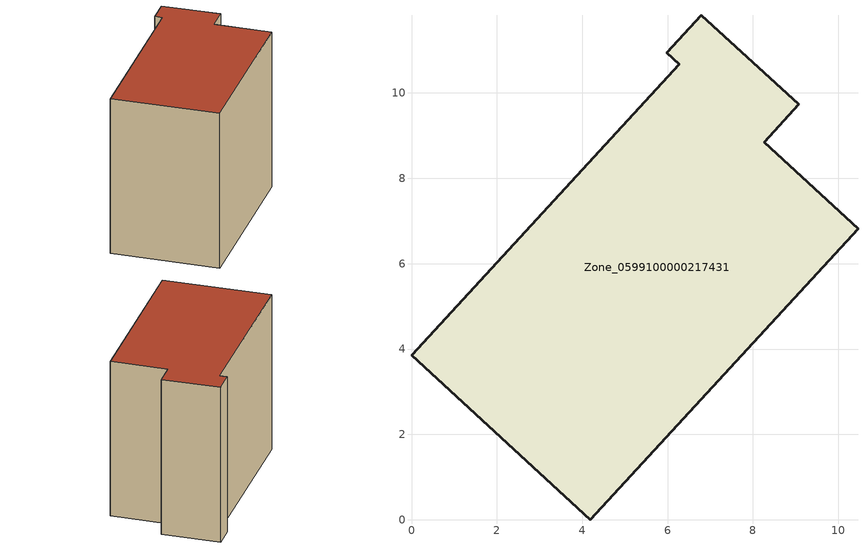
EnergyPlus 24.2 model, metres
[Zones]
Zone_0599100000217431
 floor ground (C_G): 8.26,8.85 10.46,6.82 4.19,0 0,3.86 6.27,10.67 5.98,10.94 6.79,11.82 9.07,9.73 z0
 wall outside (C_F): 10.46,6.82 8.26,8.85 9.07,9.73 6.79,11.82 5.98,10.94 6.27,10.67 0,3.86 4.19,0 10.46,6.82 z0:8.7
 roof outside (C_R): 6.79,11.82 5.98,10.94 6.27,10.67 0,3.86 4.19,0 10.46,6.82 8.26,8.85 9.07,9.73 z8.7
[BUILDING]
Pand.0599100000217431: North Axis=0; Terrain=City; Loads Convergence Tolerance Value=0.04; Temperature Convergence Tolerance Value=0.4; Solar Distribution=FullExterior; Maximum Number of Warmup Days=25; Minimum Number of Warmup Days=1
[Site:Location]
Rotterdam.The.Hague.AP_ZH_NLD Design_Conditions: Latitude=51.96; Longitude=4.45; Time Zone=1; Elevation=-4.5
[SITE:GROUNDTEMPERATURE:BUILDINGSURFACE]
18, 18, 18, 18, 18, 18, 18, 18, 18, 18, 18, 18
[MATERIAL] Thermal Absorptance=0.9; Solar Absorptance=0.7; Visible Absorptance=0.7
Name | Roughness | Thickness | Conductivity | Density | Specific Heat
G.TI.1975-1991 | MediumSmooth | 0.15 | 0.288461 | 540 | 1210
F.TI.1975-1991 | Rough | 0.3 | 0.230769 | 1920 | 840
R.TI.1975-1991 | MediumRough | 0.2 | 0.153846 | 1500 | 1000
[CONSTRUCTION]
C_G: G.TI.1975-1991
C_F: F.TI.1975-1991
C_R: R.TI.1975-1991
[ZONE]
Zone_0599100000217431: Type=1; Multiplier=1; Ceiling Height=Autocalculate; Volume=Autocalculate; Floor Area=autocalculate; Part of Total Floor Area=Yes
[ZONEINFILTRATION:DESIGNFLOWRATE]
Infil_Zone_0599100000217431: Zone or ZoneList or Space or SpaceList=Zone_0599100000217431; Schedule=AlwaysOn; Design Flow Rate Calculation Method=Flow/Area; Flow Rate per Floor Area=0.003; Constant Term Coefficient=1; Temperature Term Coefficient=0; Velocity Term Coefficient=0; Velocity Squared Term Coefficient=0
[HVACTEMPLATE:ZONE:IDEALLOADSAIRSYSTEM]
Zone_0599100000217431: Maximum Heating Supply Air Temperature=50; Minimum Cooling Supply Air Temperature=13; Maximum Heating Supply Air Humidity Ratio=0.0156; Minimum Cooling Supply Air Humidity Ratio=0.0077; Heating Limit=NoLimit; Cooling Limit=NoLimit; Dehumidification Control Type=ConstantSensibleHeatRatio; Cooling Sensible Heat Ratio=0.7; Dehumidification Setpoint=60; Humidification Control Type=None; Humidification Setpoint=30; Outdoor Air Method=None; Outdoor Air Flow Rate per Person=0.00944; Outdoor Air Flow Rate per Zone Floor Area=0; Outdoor Air Flow Rate per Zone=0; Demand Controlled Ventilation Type=None; Outdoor Air Economizer Type=NoEconomizer; Heat Recovery Type=None; Sensible Heat Recovery Effectiveness=0.7; Latent Heat Recovery Effectiveness=0.65
[ZONECONTROL:THERMOSTAT]
ThermostatControl_Zone_0599100000217431: Zone or ZoneList=Zone_0599100000217431; Control Type Schedule=DualSetpointControlType; Control 1=Thermostat_Zone_0599100000217431; Temperature Difference Between Cutout And Setpoint=0
[THERMOSTATSETPOINT:DUALSETPOINT]
Thermostat_Zone_0599100000217431: Heating Setpoint Temperature Schedule=HeatingSetpoint_Zone_0599100000217431; Cooling Setpoint Temperature Schedule=CoolingSetpoint_Zone_0599100000217431
[SCHEDULE:COMPACT]
HeatingSetpoint_Zone_0599100000217431: Through: 12/31, For: AllDays, Until: 24:00, 21
CoolingSetpoint_Zone_0599100000217431: Through: 12/31, For: AllDays, Until: 24:00, 24
DualSetpointControlType: Through: 12/31, For: AllDays, Until: 24:00, 4
AlwaysOn: Through: 12/31, For: AllDays, Until: 24:00, 1
